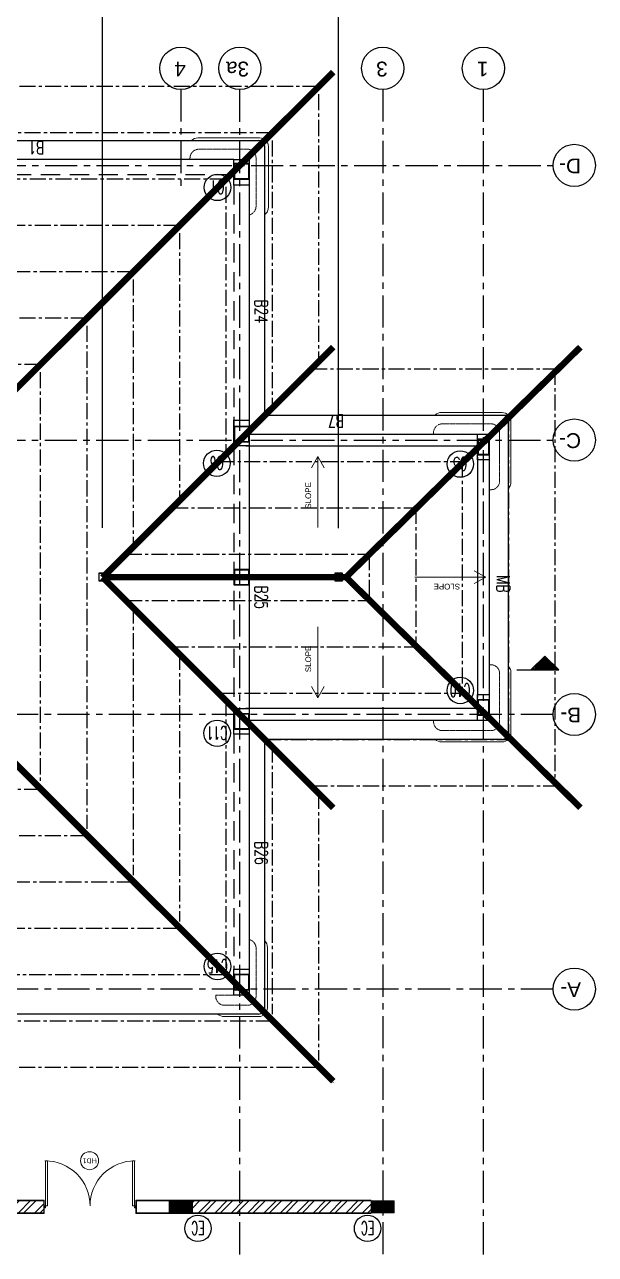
# Model space of a CAD drawing. Header units: millimetres. Extents: x 2659630 to 6742168, y -2425387 to -732288.
# Drawn here: x 3667119 to 3678202, y -1462260 to -1438371 of the extents above; entities that cross this region are included whole.
import ezdxf
from ezdxf.enums import TextEntityAlignment as Align

# ---------------------------------------------------------------- set-up
doc = ezdxf.new("R2010")
doc.units = ezdxf.units.MM
for name, pattern in [('CENTER', [2, 1.25, -0.25, 0.25, -0.25]), ('Hidden', [7.14375, 4.7625, -2.38125]), ('HIDDEN2', [0.1875, 0.125, -0.0625]), ('Overhead', [3.96875, 2.38125, -1.5875])]:
    doc.linetypes.add(name, pattern=pattern)
for name, color, linetype, lineweight in [('A-ANNO-DIMS', 211, 'Continuous', 9), ('A-DETL-THIN', 151, 'Continuous', 18), ('A-DOOR', 31, 'Continuous', 18), ('A-DOOR-IDEN', 31, 'Continuous', 9), ('A-FLOR-OVHD', 1, 'Overhead', 18), ('A-hatch', 253, 'Continuous', 0), ('A-OVERHEAD LINE', 31, 'Continuous', 9), ('A-PLASTER', 50, 'Continuous', 0), ('A-RCC', 2, 'Continuous', 0), ('A-ROOF', 6, 'Continuous', 0), ('A-WALL', 113, 'Continuous', 9), ('A-WALL-PATT', 111, 'Continuous', 0), ('G-ANNO-TEXT', 231, 'Continuous', 9)]:
    doc.layers.add(name, color=color, linetype=linetype, lineweight=lineweight)
for name, color, linetype in [('A-CORNICE', 20, 'Continuous'), ('S-BEAM INNER', 4, 'HIDDEN2'), ('S-BEAM NO', 3, 'Continuous'), ('S-BEAM OUTER', 4, 'Continuous'), ('S-COLUMN', 1, 'Continuous'), ('S-COLUMN CIRCLE', 9, 'Continuous'), ('S-COLUMN NO', 2, 'Continuous'), ('S-GRIDE CIRCLE', 8, 'Continuous'), ('S-GRIDE LINE', 8, 'CENTER'), ('S-GRIDE NO', 1, 'Continuous'), ('S-SECTION MARK', 1, 'Continuous'), ('S-STIRUPS', 3, 'Continuous')]:
    doc.layers.add(name, color=color, linetype=linetype)
doc.layers.get('A-ANNO-DIMS').off()
doc.styles.add('Arial', font='arial.ttf', dxfattribs={"height": 123})
doc.styles.add('Arial_1', font='arial.ttf', dxfattribs={"height": 98.353293})
doc.styles.add('Arial_4', font='arial.ttf', dxfattribs={"height": 73.76497})
doc.styles.add('ROMANS', font='r.shx', dxfattribs={"width": 0.7})
pattern_1 = [(135, (3751816.387, -1452745.314), (15.2387667, 15.2387667), [])]
pattern_2 = [(225, (3840652.2, -1287585.16), (159.09903, -159.09903), []), (225, (3840546.13, -1287585.16), (159.09903, -159.09903), [])]

# ---------------------------------------------------------------- blocks, each defined once
blk = doc.blocks.new('DOOR D9-1800X2500-PLN')
at = {"layer": 'A-DOOR'}
for p, q in [((12, 40, 0), (12, 25, 0)), ((37, 40, 0), (12, 40, 0)), ((12, 25, 0), (22, 25, 0)), ((12, 15, 0), (12, 0, 0)), ((22, 15, 0), (12, 15, 0)), ((12, 0, 0), (37, 0, 0)), ((14, 27, 0), (14, 38, 0)), ((14, 38, 0), (22, 38, 0)), ((22, 27, 0), (14, 27, 0)), ((14, 2, 0), (14, 13, 0)), ((14, 13, 0), (22, 13, 0)), ((22, 2, 0), (14, 2, 0)), ((22, 38, 0), (22, 27, 0)), ((22, 25, 0), (22, 15, 0)), ((22, 13, 0), (22, 2, 0)), ((24, 10, 0), (24, 30, 0)), ((24, 30, 0), (30, 30, 0)), ((30, 10, 0), (24, 10, 0)), ((26, 32, 0), (26, 34, 0)), ((35, 32, 0), (26, 32, 0)), ((26, 6, 0), (26, 8, 0)), ((26, 8, 0), (35, 8, 0)), ((27, 37, 0), (28, 37, 0)), ((28, 4, 0), (27, 4, 0)), ((28, 37, 0), (28, 38, 0)), ((28, 38, 0), (35, 38, 0)), ((28, 2, 0), (28, 4, 0)), ((35, 2, 0), (28, 2, 0)), ((30, 30, 0), (30, 10, 0)), ((32, 10, 0), (32, 30, 0)), ((32, 30, 0), (35, 30, 0)), ((35, 10, 0), (32, 10, 0)), ((35, 38, 0), (35, 32, 0)), ((35, 30, 0), (35, 25, 0)), ((35, 25, 0), (37, 25, 0)), ((37, 15, 0), (35, 15, 0)), ((35, 15, 0), (35, 10, 0)), ((35, 8, 0), (35, 2, 0)), ((37, 25, 0), (37, 40, 0)), ((37, 0, 0), (37, 15, 0)), ((1763, 25, 0), (1763, 40, 0)), ((1763, 40, 0), (1788, 40, 0)), ((1766, 25, 0), (1763, 25, 0)), ((1763, 0, 0), (1763, 15, 0)), ((1763, 15, 0), (1766, 15, 0)), ((1788, 0, 0), (1763, 0, 0)), ((1772, 38, 0), (1766, 38, 0)), ((1766, 38, 0), (1766, 32, 0)), ((1766, 32, 0), (1774, 32, 0)), ((1768, 30, 0), (1766, 30, 0)), ((1766, 30, 0), (1766, 25, 0)), ((1766, 15, 0), (1766, 10, 0)), ((1766, 10, 0), (1768, 10, 0)), ((1766, 8, 0), (1766, 2, 0)), ((1774, 8, 0), (1766, 8, 0)), ((1766, 2, 0), (1772, 2, 0)), ((1768, 10, 0), (1768, 30, 0)), ((1770, 30, 0), (1770, 10, 0)), ((1776, 30, 0), (1770, 30, 0)), ((1770, 10, 0), (1776, 10, 0)), ((1772, 37, 0), (1772, 38, 0)), ((1773, 37, 0), (1772, 37, 0)), ((1772, 2, 0), (1772, 4, 0)), ((1772, 4, 0), (1773, 4, 0)), ((1774, 32, 0), (1774, 34, 0)), ((1774, 6, 0), (1774, 8, 0)), ((1776, 10, 0), (1776, 30, 0)), ((1778, 38, 0), (1778, 27, 0)), ((1786, 38, 0), (1778, 38, 0)), ((1778, 27, 0), (1786, 27, 0)), ((1788, 25, 0), (1778, 25, 0)), ((1778, 25, 0), (1778, 15, 0)), ((1778, 15, 0), (1788, 15, 0)), ((1786, 13, 0), (1778, 13, 0)), ((1778, 13, 0), (1778, 2, 0)), ((1778, 2, 0), (1786, 2, 0)), ((1786, 27, 0), (1786, 38, 0)), ((1786, 2, 0), (1786, 13, 0)), ((1788, 40, 0), (1788, 25, 0)), ((1788, 15, 0), (1788, 0, 0))]:
    blk.add_line(p, q, dxfattribs=at)
at = {"layer": 'A-DOOR', "elevation": 0}
for points in [[(77, 40), (77, 915), (37, 915), (37, 40)], [(1723, 40), (1723, 915), (1763, 915), (1763, 40)]]:
    blk.add_lwpolyline(points, close=True, dxfattribs=at)
at = {"layer": 'A-DOOR'}
for centre, radius, start, end in [((25, 40), 875, 359.997, 90), ((1775, 40), 875, 90, 180.003), ((25, 36, 0), 2, 14.449, 289.7958), ((25, 4, 0), 2, 70.1472, 345.494), ((1775, 36, 0), 2, 250.2042, 165.551), ((1775, 4, 0), 2, 194.506, 109.8528)]:
    blk.add_arc(centre, radius, start, end, dxfattribs=at)
blk = doc.blocks.new('M_Door Tag_Mahindra_2_0mm_2 - M_Door Tag_Mahindra 2-3264029-GROUND FLOOR PLAN-01')
at = {"layer": 'A-DOOR-IDEN'}
blk.add_circle((0, 0), 3.5, dxfattribs=at)

msp = doc.modelspace()

# ---------------------------------------------------------------- hatches: boundary and pattern name
at = {"layer": 'A-hatch', "true_color": 0x939598}
h = msp.add_hatch(dxfattribs=at)
h.set_pattern_fill('ANSI31', color=252, scale=5, angle=179.9997012)
h.set_pattern_definition([(224.99970117, (11989812.257, 650123.856), (11.225261605, -11.225378697), [])])
h.paths.add_polyline_path([(3670377.508, -1461221.243), (3669927.508, -1461221.245), (3669927.507, -1461451.284), (3670377.507, -1461451.286)])
h = msp.add_hatch(dxfattribs=at)
h.set_pattern_fill('ANSI31', color=252, scale=5, angle=179.9997012)
h.set_pattern_definition([(224.99970117, (11993732.243, 650123.836), (11.225261605, -11.225378697), [])])
h.paths.add_polyline_path([(3674297.493, -1461221.264), (3673847.493, -1461221.266), (3673847.492, -1461451.304), (3674297.492, -1461451.306)])
at = {"layer": 'A-WALL-PATT'}
h = msp.add_hatch(dxfattribs=at)
h.set_pattern_fill('ANSI32', color=256, scale=600, angle=180, style=0)
h.set_pattern_definition(pattern_2)
h.paths.add_polyline_path([(3666457.492, -1461451.428), (3667489.897, -1461451.373), (3667489.898, -1461221.364), (3666457.493, -1461221.432)])
h = msp.add_hatch(dxfattribs=at)
h.set_pattern_fill('ANSI32', color=256, scale=600, angle=180, style=0)
h.set_pattern_definition(pattern_2)
h.paths.add_polyline_path([(3670377.507, -1461451.32), (3673847.492, -1461451.293), (3673847.493, -1461221.247), (3670377.508, -1461221.203)])
at = {"layer": 'S-SECTION MARK', "ltscale": 5}
h = msp.add_hatch(dxfattribs=at)
h.set_pattern_fill('ANSI31', color=256, scale=172.406964, angle=180, style=0)
h.set_pattern_definition(pattern_1)
h.paths.add_polyline_path([(3677219.246, -1450639.207), (3677491.111, -1450906.336), (3676947.381, -1450906.336)])
h = msp.add_hatch(dxfattribs=at)
h.set_pattern_fill('ANSI31', color=256, scale=172.406964, angle=180, style=0)
h.set_pattern_definition(pattern_1)
h.paths.add_polyline_path([(3677219.246, -1450639.207), (3677491.111, -1450906.336), (3676947.381, -1450906.336)])
h = msp.add_hatch(dxfattribs=at)
h.set_pattern_fill('ANSI31', color=256, scale=172.406964, angle=180, style=0)
h.set_pattern_definition(pattern_1)
h.paths.add_polyline_path([(3677219.246, -1450639.207), (3677491.111, -1450906.336), (3676947.381, -1450906.336)])

# ---------------------------------------------------------------- linework, layer by layer
at = {"layer": 'A-CORNICE'}
for p, q in [((3646932.417, -1440621.529), (3671662.417, -1440621.529)), ((3671782.417, -1445956.529), (3671782.417, -1440741.529)), ((3671782.417, -1445956.529), (3676392.417, -1445956.529)), ((3676512.417, -1452136.529), (3676512.417, -1446076.529)), ((3676392.417, -1452256.529), (3671782.417, -1452256.529)), ((3671782.417, -1457471.531), (3671782.417, -1452256.529)), ((3671662.417, -1457591.531), (3646932.417, -1457591.531))]:
    msp.add_line(p, q, dxfattribs=at)
for centre, start, end in [((3671662.417, -1440741.529), 0, 90), ((3676392.417, -1446076.529), 0, 90), ((3676392.417, -1452136.529), 270, 0), ((3671662.417, -1457471.531), 270, 0)]:
    msp.add_arc(centre, 120, start, end, dxfattribs=at)
at = {"layer": 'A-DETL-THIN'}
for p, q in [((3672810.11, -1446760.879), (3672810.11, -1448140.879)), ((3676072.849, -1449104.984), (3674692.849, -1449104.984)), ((3672810.11, -1451449.088), (3672810.11, -1450069.088)), ((3670432.417, -1461221.204, 0), (3670662.417, -1461221.355, 0))]:
    msp.add_line(p, q, dxfattribs=at)
for points in [[(3672933.736, -1446983.907), (3672810.11, -1446760.879), (3672686.483, -1446983.907)], [(3675849.821, -1448981.358), (3676072.849, -1449104.984), (3675849.821, -1449228.611)], [(3672933.736, -1451226.06), (3672810.11, -1451449.088), (3672686.483, -1451226.06)]]:
    msp.add_lwpolyline(points, dxfattribs=at)
at = {"layer": 'A-FLOR-OVHD'}
for p, q in [((3670502.418, -1440791.529), (3671442.416, -1440791.529)), ((3670332.418, -1440991.53), (3670332.418, -1440991.529)), ((3671412.422, -1440991.53), (3670332.418, -1440991.53)), ((3671612.416, -1440961.529), (3671612.416, -1441901.529)), ((3671612.417, -1457251.424), (3671613.14, -1456311.31)), ((3671412.422, -1457221.423), (3670832.402, -1457221.43)), ((3670832.402, -1457221.43), (3670832.402, -1457221.43)), ((3671002.402, -1457421.43), (3671442.417, -1457421.424))]:
    msp.add_line(p, q, dxfattribs=at)
for points in [[(3675062.403, -1446325.049, -0.457417609), (3675232.403, -1446125.049), (3676172.411, -1446126.53, -0.414213562), (3676342.411, -1446296.53), (3676342.398, -1447236.529, -0.414213562), (3676172.398, -1447406.529), (3676142.398, -1447406.529), (3676142.417, -1446326.53), (3675062.403, -1446325.049)], [(3675062.403, -1451886.528, 0.457417609), (3675232.403, -1452086.528), (3676172.41, -1452086.528, 0.414213562), (3676342.41, -1451916.528), (3676342.398, -1450976.528, 0.414213562), (3676172.398, -1450806.528), (3676142.398, -1450806.528), (3676142.415, -1451886.528), (3675062.403, -1451886.528)]]:
    msp.add_lwpolyline(points, format="xyb", close=True, dxfattribs=at)
for centre, radius, start, end in [((3670503.857, -1440965.002), 173.479, 90.4750815, 188.7958454), ((3671442.416, -1440961.529), 170, 0, 90), ((3671442.416, -1441901.529), 170, 283.611071, 0), ((3671443.14, -1456311.31), 170, 0, 76.6409551), ((3671003.84, -1457247.958), 173.479, 171.2041546, 269.5249185), ((3671442.417, -1457251.424), 170, 270, 0)]:
    msp.add_arc(centre, radius, start, end, dxfattribs=at)
at = {"layer": 'A-OVERHEAD LINE', "linetype": 'Hidden'}
for q in [(3673112.418, -1439291.529), (3673112.418, -1458921.531)]:
    msp.add_line((3663297.417, -1449106.53), q, dxfattribs=at)
at = {"layer": 'A-PLASTER'}
for p, q in [((3670482.417, -1440571.529), (3671682.416, -1440571.529)), ((3671852.417, -1440741.529), (3671852.416, -1441921.529)), ((3675212.409, -1445905.048), (3676392.403, -1445906.529)), ((3676562.403, -1446076.529), (3676562.39, -1447256.529)), ((3676562.403, -1452136.529), (3676562.392, -1450956.528)), ((3675212.41, -1452306.528), (3676392.403, -1452306.528)), ((3671832.405, -1457471.481), (3671833.138, -1456291.338)), ((3670982.415, -1457641.335), (3671662.404, -1457641.48)), ((3666359.36, -1461209.438), (3667501.898, -1461209.364)), ((3667501.898, -1461209.364), (3667501.897, -1461463.373, 0)), ((3669277.75, -1461209.189), (3673847.494, -1461209.247)), ((3669277.75, -1461463.328), (3669277.75, -1461209.189, 0)), ((3667501.897, -1461463.373), (3666457.493, -1461463.428)), ((3669277.75, -1461463.328), (3673847.492, -1461463.293))]:
    msp.add_line(p, q, dxfattribs=at)
for centre, start, end in [((3670482.417, -1440741.53), 90, 135.0989575), ((3671682.416, -1440741.529), 0.0000359, 90), ((3671682.416, -1441921.529), 306.0318786, 308.5714269), ((3671682.416, -1441921.529), 308.571428, 321.4285687), ((3671682.416, -1441921.529), 321.4285725, 334.285714), ((3671682.416, -1441921.529), 334.2857152, 347.142857), ((3671682.416, -1441921.529), 347.1428576, 0), ((3675212.409, -1446075.049), 90, 135.0989618), ((3676392.403, -1446076.529), 0.0000359, 90), ((3676392.39, -1447256.529), 314.9071928, 321.4285687), ((3676392.39, -1447256.529), 321.4285725, 334.285714), ((3676392.39, -1447256.529), 334.2857152, 347.142857), ((3676392.39, -1447256.529), 347.1428576, 0), ((3676392.392, -1450956.526), 25.714286, 38.5714275), ((3676392.392, -1450956.526), 12.857143, 25.7142848), ((3676392.392, -1450956.526), 0, 12.8571424), ((3676392.403, -1452136.528), 270, 359.9999641), ((3675212.41, -1452136.526), 224.9014728, 270), ((3671663.138, -1456291.442), 12.8568562, 45.441364), ((3671663.138, -1456291.232), 25.7139991, 38.5711407), ((3671663.138, -1456291.442), 359.9997132, 12.8568556), ((3670992.986, -1457471.354), 224.9352212, 269.9997132), ((3670992.986, -1457471.459), 224.9352212, 269.9997132), ((3671662.405, -1457471.48), 269.9997132, 359.9996773)]:
    msp.add_arc(centre, 170, start, end, dxfattribs=at)
at = {"layer": 'A-RCC'}
for p, q in [((3669927.508, -1461221.318), (3669927.507, -1461451.318)), ((3670377.508, -1461221.32), (3669927.508, -1461221.318)), ((3670377.507, -1461451.32), (3670377.508, -1461221.32)), ((3673847.493, -1461221.344), (3673847.492, -1461451.344)), ((3674297.493, -1461221.346), (3673847.493, -1461221.344)), ((3673847.508, -1461221.338), (3673847.507, -1461451.338)), ((3674297.508, -1461221.34), (3673847.508, -1461221.338)), ((3674297.492, -1461451.346), (3674297.493, -1461221.346)), ((3674297.507, -1461451.34), (3674297.508, -1461221.34)), ((3669927.507, -1461451.318), (3670377.507, -1461451.32)), ((3673847.492, -1461451.344), (3674297.492, -1461451.346)), ((3673847.507, -1461451.338), (3674297.507, -1461451.34))]:
    msp.add_line(p, q, dxfattribs=at)
at = {"layer": 'A-ROOF'}
msp.add_line((3673362.405, -1449106.527), (3668632.405, -1449106.527), dxfattribs=at)
at = {"layer": 'A-WALL'}
for p, q in [((3666347.36, -1461221.439), (3667489.897, -1461221.364)), ((3667489.898, -1461221.368, 0), (3667489.897, -1461451.368, 0)), ((3669289.75, -1461451.328, 0), (3669289.75, -1461221.191, 0)), ((3669289.897, -1461221.19), (3673847.493, -1461221.247)), ((3667489.897, -1461451.373), (3666457.493, -1461451.428)), ((3669289.897, -1461451.328), (3673847.492, -1461451.293))]:
    msp.add_line(p, q, dxfattribs=at)
at = {"layer": 'A-WALL', "color": 1}
msp.add_line((3673847.493, -1461221.247), (3673847.492, -1461451.306), dxfattribs=at)
at = {"layer": 'S-BEAM INNER', "ltscale": 3000}
for p, q in [((3671182.419, -1441291.529), (3663445.87, -1441291.529)), ((3671182.422, -1441491.529), (3671182.422, -1446326.529)), ((3671182.412, -1446556.53), (3671182.412, -1451656.528)), ((3671182.419, -1452156.527), (3671182.419, -1456721.532))]:
    msp.add_line(p, q, dxfattribs=at)
at = {"layer": 'S-BEAM OUTER', "ltscale": 2500}
for p, q in [((3671182.417, -1440991.529), (3663445.186, -1440991.529)), ((3671482.422, -1441491.529), (3671482.422, -1446326.529)), ((3671412.419, -1446326.529), (3675912.43, -1446326.597)), ((3671412.416, -1446556.529), (3675912.427, -1446556.597)), ((3671482.412, -1446556.53), (3671482.412, -1451656.528)), ((3675912.41, -1446776.527), (3675912.41, -1451436.53)), ((3676142.41, -1446776.527), (3676142.41, -1451436.53)), ((3675912.43, -1451656.528), (3671412.417, -1451656.528)), ((3675912.43, -1451886.528), (3671482.419, -1451886.528)), ((3671482.419, -1452156.527), (3671482.419, -1456721.532))]:
    msp.add_line(p, q, dxfattribs=at)
at = {"layer": 'S-COLUMN', "color": 1}
for points in [[(3671482.422, -1440991.529), (3671482.422, -1441491.528), (3671182.419, -1441491.528), (3671182.419, -1440991.529)], [(3671482.416, -1446056.532), (3671482.416, -1446556.53), (3671182.414, -1446556.53), (3671182.414, -1446056.532)], [(3676142.41, -1446826.527), (3675912.423, -1446826.527), (3675912.43, -1446326.529), (3676142.417, -1446326.529)], [(3676142.417, -1451886.528), (3675912.43, -1451886.528), (3675912.437, -1451386.53), (3676142.423, -1451386.53)], [(3671482.419, -1451656.528), (3671482.419, -1452156.527), (3671182.417, -1452156.527), (3671182.417, -1451656.528)], [(3671482.419, -1456721.531), (3671482.419, -1457221.53), (3671182.417, -1457221.53), (3671182.417, -1456721.531)]]:
    msp.add_lwpolyline(points, close=True, dxfattribs=at)
at = {"layer": 'S-COLUMN CIRCLE'}
for centre in [(3670864.19, -1441533.651), (3670850.95, -1446893.555), (3675579.162, -1446907.904), (3675579.162, -1451305.597), (3670857.243, -1452137.848), (3670864.19, -1456667.12), (3670485.781, -1461753.602), (3670485.781, -1461753.602), (3673779.416, -1461753.602), (3673779.416, -1461753.602)]:
    msp.add_circle(centre, 257.143, dxfattribs=at)
at = {"layer": 'S-COLUMN NO', "ltscale": 2500}
for points in [[(3668707.403, -1449028.504), (3668557.403, -1449028.504), (3668557.403, -1449178.504), (3668707.403, -1449178.504)], [(3668707.403, -1449028.504), (3668557.403, -1449028.504), (3668557.403, -1449178.504), (3668707.403, -1449178.504)], [(3668701.403, -1449034.504), (3668563.403, -1449034.504), (3668563.403, -1449172.504), (3668701.403, -1449172.504)], [(3668701.403, -1449034.504), (3668563.403, -1449034.504), (3668563.403, -1449172.504), (3668701.403, -1449172.504)], [(3673290.449, -1449028.507), (3673140.449, -1449028.507), (3673140.449, -1449178.507), (3673290.449, -1449178.507)], [(3673290.46, -1449028.506), (3673140.46, -1449028.506), (3673140.46, -1449178.506), (3673290.46, -1449178.506)], [(3673290.46, -1449028.506), (3673140.46, -1449028.506), (3673140.46, -1449178.506), (3673290.46, -1449178.506)], [(3673290.46, -1449028.506), (3673140.46, -1449028.506), (3673140.46, -1449178.506), (3673290.46, -1449178.506)], [(3673290.46, -1449028.506), (3673140.46, -1449028.506), (3673140.46, -1449178.506), (3673290.46, -1449178.506)], [(3673284.449, -1449034.507), (3673146.449, -1449034.507), (3673146.449, -1449172.507), (3673284.449, -1449172.507)], [(3673284.46, -1449034.506), (3673146.46, -1449034.506), (3673146.46, -1449172.506), (3673284.46, -1449172.506)], [(3673284.46, -1449034.506), (3673146.46, -1449034.506), (3673146.46, -1449172.506), (3673284.46, -1449172.506)], [(3673284.46, -1449034.506), (3673146.46, -1449034.506), (3673146.46, -1449172.506), (3673284.46, -1449172.506)], [(3673284.46, -1449034.506), (3673146.46, -1449034.506), (3673146.46, -1449172.506), (3673284.46, -1449172.506)]]:
    msp.add_lwpolyline(points, close=True, dxfattribs=at)
at = {"layer": 'S-GRIDE CIRCLE'}
for centre in [(3670152.412, -1439220.968), (3670152.412, -1439220.968), (3670152.412, -1439220.968), (3671297.412, -1439220.968), (3671297.412, -1439220.968), (3671297.412, -1439220.968), (3674072.412, -1439220.968), (3674072.412, -1439220.968), (3674072.412, -1439220.968), (3676027.412, -1439220.968), (3676027.412, -1439220.968), (3676027.412, -1439220.968), (3677791.874, -1441106.529), (3677791.874, -1441106.529), (3677791.874, -1441106.529), (3677791.874, -1446441.594), (3677791.874, -1446441.594), (3677791.874, -1446441.594), (3677791.874, -1451771.594), (3677791.874, -1451771.594), (3677791.874, -1451771.594), (3677791.874, -1457106.596), (3677791.874, -1457106.596), (3677791.874, -1457106.596)]:
    msp.add_circle(centre, 409.836, dxfattribs=at)
at = {"layer": 'S-GRIDE LINE', "color": 3, "ltscale": 250}
for p, q in [((3672830.496, -1439576.524), (3645773.571, -1439576.524)), ((3672824.464, -1439722.992), (3672824.464, -1444916.02)), ((3671930.496, -1440476.524), (3646673.571, -1440476.524)), ((3671924.464, -1440622.992), (3671924.464, -1445816.02)), ((3671030.496, -1441376.524), (3647573.571, -1441376.524)), ((3671024.464, -1441522.992), (3671024.464, -1446716.02)), ((3670130.496, -1442276.524), (3648473.571, -1442276.524)), ((3670124.464, -1442422.992), (3670124.464, -1447616.02)), ((3669230.496, -1443176.524), (3649373.571, -1443176.524)), ((3669224.464, -1443322.992), (3669224.464, -1448516.02)), ((3668330.496, -1444076.524), (3650273.571, -1444076.524)), ((3668324.464, -1444222.992), (3668324.464, -1453993.91)), ((3667430.496, -1444976.524), (3651173.571, -1444976.524)), ((3667424.464, -1445122.992), (3667424.464, -1453093.91)), ((3672682.491, -1445057.992), (3677412.491, -1445057.992)), ((3677412.491, -1445057.992), (3677412.491, -1453158.908)), ((3671782.491, -1445957.992), (3676512.491, -1445957.992)), ((3676512.491, -1445957.992), (3676512.491, -1452258.908)), ((3670882.491, -1446857.992), (3675612.491, -1446857.992)), ((3674712.491, -1447757.992), (3674712.491, -1450458.908)), ((3669082.491, -1448657.992), (3673812.491, -1448657.992)), ((3673812.491, -1448657.992), (3673812.491, -1449558.908)), ((3669089.419, -1449558.908), (3673812.491, -1449558.908)), ((3669224.464, -1449693.953), (3669224.464, -1454893.91)), ((3670124.464, -1450593.953), (3670124.464, -1455793.91)), ((3670889.419, -1451358.908), (3675612.491, -1451358.908)), ((3671024.464, -1451493.953), (3671024.464, -1456693.91)), ((3671789.419, -1452258.908), (3676512.491, -1452258.908)), ((3671924.464, -1452393.953), (3671924.464, -1457593.91)), ((3667423.569, -1453226.524), (3651180.498, -1453226.524)), ((3672689.419, -1453158.908), (3677412.491, -1453158.908)), ((3672824.464, -1453293.953), (3672824.464, -1458493.91)), ((3668323.569, -1454126.524), (3650280.498, -1454126.524)), ((3669223.569, -1455026.524), (3649380.498, -1455026.524)), ((3670123.569, -1455926.524), (3648480.498, -1455926.524)), ((3671023.569, -1456826.524), (3647580.498, -1456826.524)), ((3671923.569, -1457726.524), (3646680.498, -1457726.524)), ((3672823.569, -1458626.524), (3645780.498, -1458626.524))]:
    msp.add_line(p, q, dxfattribs=at)
at = {"layer": 'S-GRIDE LINE', "ltscale": 500}
for p, q in [((3670152.412, -1439630.804), (3670152.412, -1441630.804)), ((3671297.412, -1462259.984), (3671297.412, -1439630.804)), ((3674072.412, -1439630.804), (3674072.412, -1462259.984)), ((3676027.412, -1462259.984), (3676027.412, -1439630.804)), ((3645516.798, -1441106.529), (3677382.038, -1441106.529)), ((3645509.485, -1446441.529), (3677382.038, -1446441.529)), ((3677382.038, -1451771.529), (3645506.807, -1451771.529)), ((3677382.038, -1457106.531), (3645506.807, -1457106.531))]:
    msp.add_line(p, q, dxfattribs=at)
at = {"layer": 'S-GRIDE LINE', "color": 6, "ltscale": 250, "const_width": 125}
for points in [[(3663297.409, -1449106.528), (3673112.41, -1439291.527)], [(3673112.405, -1444633.454), (3668632.405, -1449113.454)], [(3677910.903, -1444636.908), (3673362.405, -1449103.502)], [(3663295.865, -1449081.189), (3673110.866, -1458896.19)], [(3673365.871, -1449103.061), (3668632.405, -1449106.527)], [(3673112.405, -1453586.527), (3668632.405, -1449106.527)], [(3677910.903, -1453583.063), (3673362.405, -1449106.527)]]:
    msp.add_lwpolyline(points, dxfattribs=at)
at = {"layer": 'S-SECTION MARK'}
for p, q in [((3676947.381, -1450906.336), (3677219.246, -1450639.207)), ((3676947.381, -1450906.336), (3677219.246, -1450639.207)), ((3676947.381, -1450906.336), (3677219.246, -1450639.207)), ((3677491.111, -1450906.336), (3677219.246, -1450639.207)), ((3676678.254, -1450906.336), (3677491.111, -1450906.336)), ((3676678.254, -1450906.336), (3677491.111, -1450906.336)), ((3676678.254, -1450906.336), (3677491.111, -1450906.336))]:
    msp.add_line(p, q, dxfattribs=at)
at = {"layer": 'S-STIRUPS', "ltscale": 1200}
for p, q in [((3668632.403, -1448149.332), (3668632.403, -1427130.702)), ((3673215.46, -1448155.334), (3673215.46, -1427510.536))]:
    msp.add_line(p, q, dxfattribs=at)
for points in [[(3671482.422, -1441071.153), (3671182.422, -1441071.153), (3671182.422, -1441371.153), (3671482.422, -1441371.153)], [(3671482.422, -1441071.153), (3671182.422, -1441071.153), (3671182.422, -1441371.153), (3671482.422, -1441371.153)], [(3671472.422, -1441081.153), (3671192.422, -1441081.153), (3671192.422, -1441361.153), (3671472.422, -1441361.153)], [(3671472.422, -1441081.153), (3671192.422, -1441081.153), (3671192.422, -1441361.153), (3671472.422, -1441361.153)], [(3671482.416, -1446176.547), (3671182.416, -1446176.547), (3671182.416, -1446476.547), (3671482.416, -1446476.547)], [(3671482.416, -1446176.547), (3671182.416, -1446176.547), (3671182.416, -1446476.547), (3671482.416, -1446476.547)], [(3671472.416, -1446186.547), (3671192.416, -1446186.547), (3671192.416, -1446466.547), (3671472.416, -1446466.547)], [(3671472.416, -1446186.547), (3671192.416, -1446186.547), (3671192.416, -1446466.547), (3671472.416, -1446466.547)], [(3676142.404, -1446426.631), (3675912.425, -1446426.631), (3675912.425, -1446726.631), (3676142.404, -1446726.631)], [(3676132.404, -1446436.631), (3675922.425, -1446436.631), (3675922.425, -1446716.631), (3676132.404, -1446716.631)], [(3671482.429, -1448956.529), (3671182.429, -1448956.529), (3671182.429, -1449256.529), (3671482.429, -1449256.529)], [(3671482.429, -1448956.529), (3671182.429, -1448956.529), (3671182.429, -1449256.529), (3671482.429, -1449256.529)], [(3671472.429, -1448966.529), (3671192.429, -1448966.529), (3671192.429, -1449246.529), (3671472.429, -1449246.529)], [(3671472.429, -1448966.529), (3671192.429, -1448966.529), (3671192.429, -1449246.529), (3671472.429, -1449246.529)], [(3676142.411, -1451486.632), (3675912.431, -1451486.632), (3675912.431, -1451786.632), (3676142.411, -1451786.632)], [(3676132.411, -1451496.632), (3675922.431, -1451496.632), (3675922.431, -1451776.632), (3676132.411, -1451776.632)], [(3671482.418, -1451756.631), (3671182.418, -1451756.631), (3671182.418, -1452056.631), (3671482.418, -1452056.631)], [(3671472.418, -1451766.631), (3671192.418, -1451766.631), (3671192.418, -1452046.631), (3671472.418, -1452046.631)], [(3671482.418, -1456821.53), (3671182.418, -1456821.53), (3671182.418, -1457121.53), (3671482.418, -1457121.53)], [(3671472.418, -1456831.53), (3671192.418, -1456831.53), (3671192.418, -1457111.53), (3671472.418, -1457111.53)]]:
    msp.add_lwpolyline(points, close=True, dxfattribs=at)

# ---------------------------------------------------------------- block references
at = {"layer": 'A-ANNO-DIMS', "xscale": -1}
msp.add_blockref('DOOR D9-1800X2500-PLN', (3669289.919, -1461356.422, 0), dxfattribs=at)
at = {"layer": 'A-DOOR-IDEN', "xscale": -49.99999999999997, "yscale": 49.99999999999997, "zscale": 49.99999999999997, "rotation": 148.1314105507045}
msp.add_blockref('M_Door Tag_Mahindra_2_0mm_2 - M_Door Tag_Mahindra 2-3264029-GROUND FLOOR PLAN-01', (3668380.054, -1460439.752, 0), dxfattribs=at)

# ---------------------------------------------------------------- texts
at = {"layer": 'A-DOOR-IDEN', "insert": (3668382.752, -1460489.211, 0), "char_height": 98.3533, "width": 208.8, "attachment_point": 2, "rotation": 180.1314106, "line_spacing_factor": 0.938532, "style": 'Arial_1'}
msp.add_mtext('HD1', dxfattribs=at)
at = {"layer": 'S-BEAM NO', "style": 'ROMANS', "width": 0.7}
for s, rotation, p in [('B1', 180, (3667350.126, -1440761.363, 0)), ('B24', 270, (3671713.454, -1443941.178, 0)), ('B7', 180, (3673168.651, -1446070.981, 0)), ('B25', 270, (3671713.445, -1449494.738, 0)), ('MB', 270, (3676413.678, -1449238.677, 0)), ('B26', 270, (3671713.452, -1454461.178, 0))]:
    msp.add_text(s, height=250, rotation=rotation, dxfattribs=at).set_placement(p, align=Align.MIDDLE_CENTER)
at = {"layer": 'S-COLUMN NO', "style": 'ROMANS', "width": 0.6}
for s, p in [('C1', (3670862.821, -1441528.12, 0)), ('C1', (3670862.821, -1441528.12, 0)), ('C1', (3670862.821, -1441528.12, 0)), ('C6', (3670849.581, -1446888.024, 0)), ('C5', (3675577.793, -1446902.373, 0)), ('C10', (3675577.793, -1451300.066, 0)), ('C11', (3670855.875, -1452132.317, 0)), ('C15', (3670862.821, -1456661.589, 0)), ('EC', (3670484.413, -1461748.071, 0)), ('EC', (3670484.413, -1461748.071, 0)), ('EC', (3673778.048, -1461748.071, 0)), ('EC', (3673778.048, -1461748.071, 0))]:
    msp.add_text(s, height=257.1429, rotation=180, dxfattribs=at).set_placement(p, align=Align.MIDDLE_CENTER)
at = {"layer": 'S-GRIDE NO', "style": 'Arial'}
for s, height, p in [('4', 287.919, (3670249.093, -1439091.13)), ('3a', 287.9195, (3671477.083, -1439091.13)), ('3', 287.919, (3674169.093, -1439091.13)), ('1', 287.919, (3676124.093, -1439091.13)), ('1', 287.919, (3676124.093, -1439091.13)), ('1', 287.919, (3676124.093, -1439091.13)), ('D-', 287.9195, (3677922.699, -1440973.527)), ('C-', 287.9195, (3677922.699, -1446308.592)), ('B-', 287.9195, (3677922.699, -1451638.592)), ('A-', 287.9195, (3677922.699, -1456973.594))]:
    msp.add_text(s, height=height, rotation=180, dxfattribs=at).set_placement(p)

# ---------------------------------------------------------------- next in the draw order: texts
at = {"layer": 'G-ANNO-TEXT', "color": 7, "char_height": 110.6475, "width": 614.25, "line_spacing_factor": 0.938532, "style": 'Arial_4', "bg_fill": 3, "box_fill_scale": 1.25, "bg_fill_color": 0, "bg_fill_transparency": 0}
for insert, attachment_point, rotation in [((3672571.359, -1447259.063), 3, 90), ((3675574.665, -1449343.735), 1, 180), ((3672571.359, -1450950.904), 1, 90)]:
    msp.add_mtext('SLOPE', dxfattribs=dict(at, insert=insert, attachment_point=attachment_point, rotation=rotation))

# ---------------------------------------------------------------- next in the draw order: linework, layer by layer
at = {"layer": 'S-GRIDE LINE', "color": 3, "ltscale": 250}
for p, q in [((3675612.491, -1446857.992), (3675612.491, -1451358.908)), ((3669982.491, -1447757.992), (3674712.491, -1447757.992)), ((3669989.419, -1450458.908), (3674712.491, -1450458.908))]:
    msp.add_line(p, q, dxfattribs=at)

doc.saveas('drawing.dxf')
